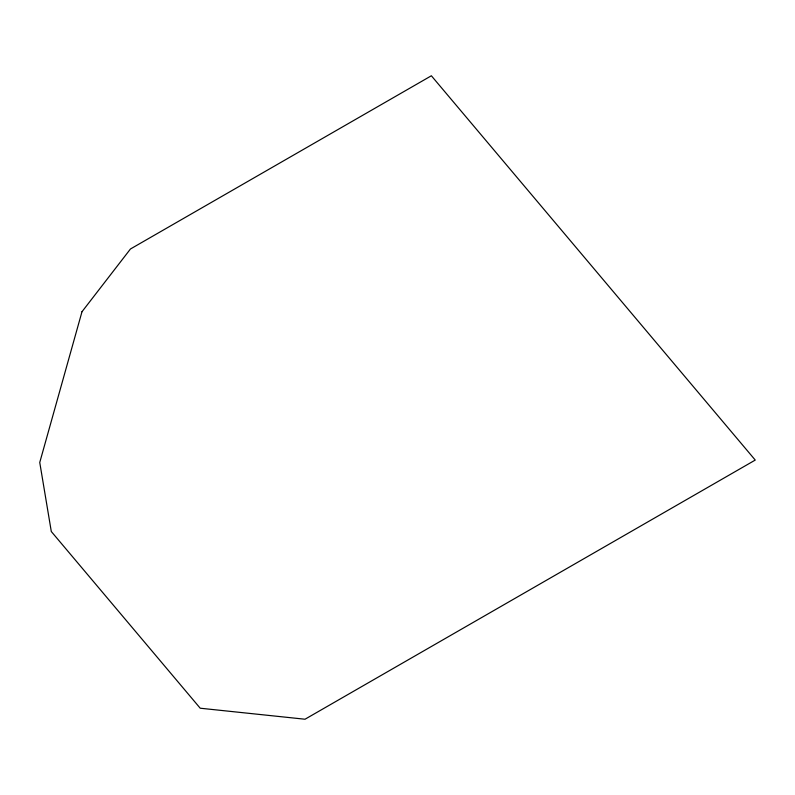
<?xml version="1.0" encoding="UTF-8"?>
<svg xmlns="http://www.w3.org/2000/svg" width="795" height="795" viewBox="0 0 795 795"><rect width="100%" height="100%" fill="white"/><g stroke="black" fill="none" stroke-linecap="round" stroke-linejoin="round"><path stroke-width="1.19" d="M81.994 311.72L39.75 462.471L51.297 531.517L200.211 708.216L305.022 719.227L755.25 460.066L431.367 75.773L130.459 248.984L81.994 311.72"/></g></svg>
